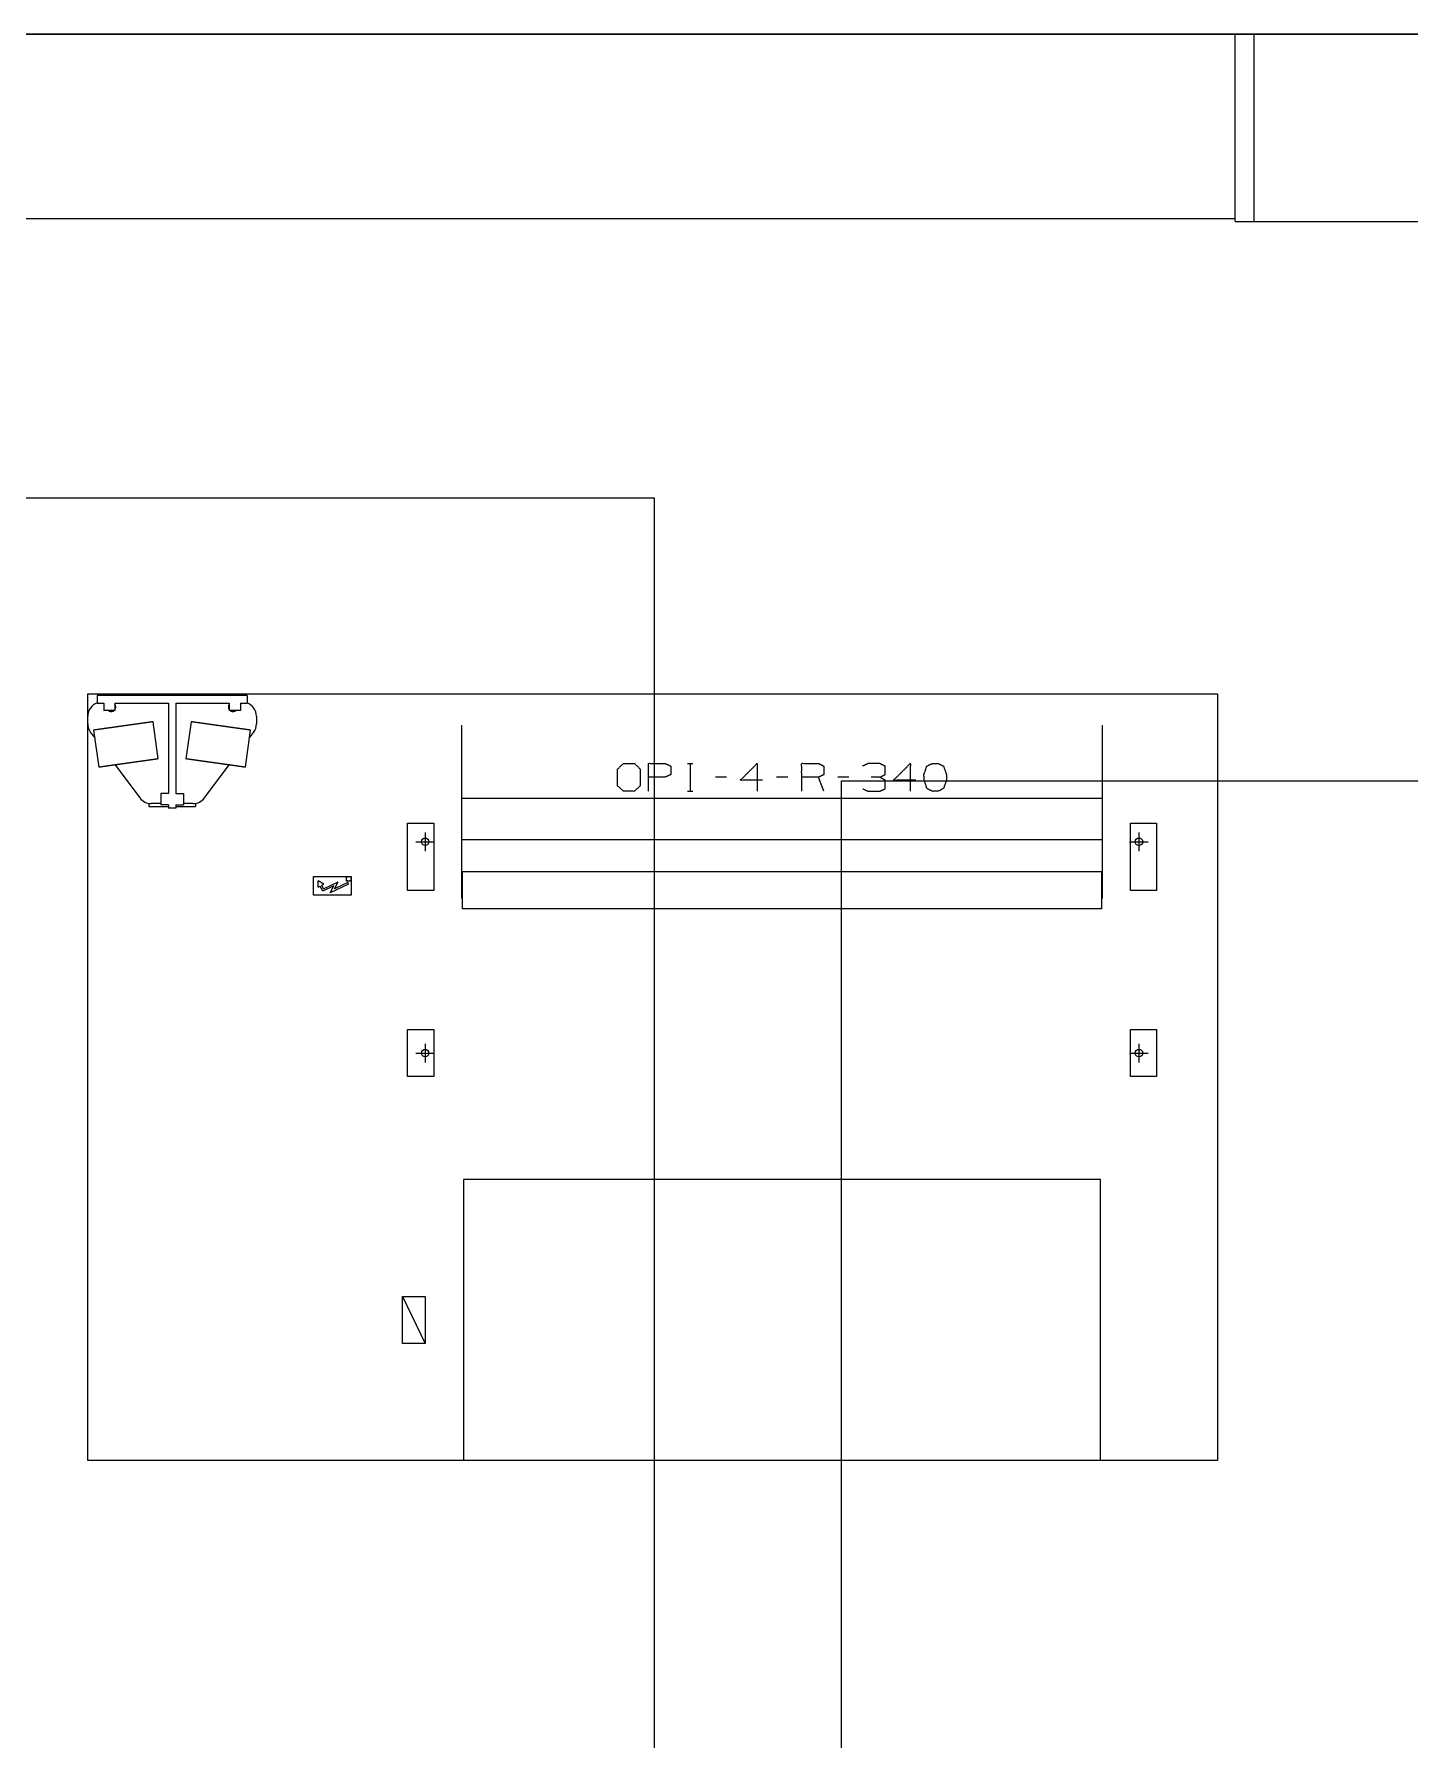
# Model space of a CAD drawing. Header units: millimetres. Extents: x 3056 to 110866, y 16649 to 58349.
# Drawn here: x 14248 to 21588, y 49244 to 58349 of the extents above; entities that cross this region are included whole.
import ezdxf

# ---------------------------------------------------------------- set-up
doc = ezdxf.new("R2010")
doc.units = ezdxf.units.MM
doc.layers.add('1', color=7, linetype='Continuous', true_color=0xffffff)

msp = doc.modelspace()

# ---------------------------------------------------------------- linework, layer by layer
at = {"layer": '1', "color": 143, "linetype": 'Continuous', "lineweight": 25}
msp.add_line((95866.5, 58349.3), (3056.5, 58349.3), dxfattribs=at)
at = {"layer": '1', "color": 143, "linetype": 'Continuous', "lineweight": 13}
for p, q in [((3056.5, 58349.3), (110866.5, 58349.3)), ((17556.5, 55873.3), (17556.5, 17870.4)), ((18556.5, 54363.3), (24306.5, 54363.3)), ((18556.5, 17870.4), (18556.5, 54363.3))]:
    msp.add_line(p, q, dxfattribs=at)
at = {"layer": '1', "color": 43, "linetype": 'Continuous', "lineweight": 13}
msp.add_line((3056.5, 58349.3), (110866.5, 58349.3), dxfattribs=at)
msp.add_line((3056.5, 58349.3), (110866.5, 58349.3), dxfattribs=at)
at = {"layer": '1', "color": 43, "linetype": 'Continuous', "lineweight": 25}
msp.add_line((110866.5, 58349.3), (3056.5, 58349.3), dxfattribs=at)
msp.add_line((110866.5, 58349.3), (3056.5, 58349.3), dxfattribs=at)
at = {"layer": '1', "color": 9, "linetype": 'Continuous', "lineweight": 13}
for p, q in [((20656.5, 57349.3), (20656.5, 58349.3)), ((20756.5, 58349.3), (20756.5, 57349.3)), ((20656.5, 57363.3), (11406.5, 57363.3)), ((20656.5, 57349.3), (20756.5, 57349.3)), ((20756.5, 57349.3), (39056.5, 57349.3)), ((11480.3, 55873.3), (17556.5, 55873.3)), ((19968.5, 54363.3), (21789.5, 54363.3)), ((18556.5, 51389.3), (18556.5, 52889.3))]:
    msp.add_line(p, q, dxfattribs=at)
at = {"layer": '1', "color": 4, "linetype": 'Continuous', "lineweight": 13}
for p, q in [((14534.5, 50735.3), (14534.5, 54828.3)), ((14534.5, 50735.3), (14534.5, 54828.3)), ((14534.5, 54828.3), (20562.5, 54828.3)), ((14534.5, 54828.3), (20562.5, 54828.3)), ((15384.5, 54818.3), (14584.5, 54818.3)), ((14584.5, 54818.3), (14584.5, 54778.3)), ((15384.5, 54818.3), (15384.5, 54778.3)), ((20562.5, 54828.3), (20562.5, 50735.3)), ((20562.5, 54828.3), (20562.5, 50735.3)), ((14584.5, 54778.3), (14619.5, 54778.3)), ((14619.5, 54778.3), (14619.5, 54738.3)), ((14679.5, 54738.3), (14619.5, 54738.3)), ((14679.5, 54778.3), (14964.5, 54778.3)), ((14679.5, 54778.3), (14679.5, 54738.3)), ((14964.5, 54778.3), (14964.5, 54295.3)), ((15004.5, 54778.3), (15289.5, 54778.3)), ((15004.5, 54778.3), (15004.5, 54295.3)), ((15289.5, 54778.3), (15289.5, 54738.3)), ((15349.5, 54738.3), (15289.5, 54738.3)), ((15349.5, 54778.3), (15384.5, 54778.3)), ((15349.5, 54778.3), (15349.5, 54738.3)), ((14565.8, 54634.1), (14593.7, 54436)), ((14910.6, 54480.5), (14882.7, 54678.6)), ((15086.2, 54678.6), (15058.4, 54480.5)), ((15375.3, 54436), (15403.1, 54634.1)), ((15434.5, 54708.3), (15434.5, 54667.3)), ((14549.5, 54622.3), (14571.7, 54592.7)), ((15397.3, 54592.7), (15419.5, 54622.3)), ((14680.1, 54448.1), (14812, 54272.3)), ((15157, 54272.3), (15288.9, 54448.1)), ((17733.3, 54456), (17763, 54456)), ((17748.9, 54456), (17748.9, 54307.5)), ((17942.1, 54382.5), (17882.7, 54382.5)), ((18268.9, 54382.5), (18209.6, 54382.5)), ((18462.1, 54307.5), (18432.4, 54382.5)), ((18595.8, 54382.5), (18536.4, 54382.5)), ((14964.5, 54295.3), (14924.5, 54295.3)), ((14924.5, 54295.3), (14924.5, 54235.3)), ((15004.5, 54295.3), (15044.5, 54295.3)), ((15044.5, 54295.3), (15044.5, 54235.3)), ((19948.4, 54270), (16528.5, 54270)), ((17733.3, 54307.5), (17763, 54307.5)), ((14859.5, 54243.3), (14859.5, 54227.3)), ((14859.5, 54227.3), (14964.5, 54227.3)), ((14924.5, 54242.3), (14872, 54242.3)), ((14964.5, 54235.3), (14924.5, 54235.3)), ((14964.5, 54235.3), (14964.5, 54217.3)), ((15004.5, 54217.3), (14964.5, 54217.3)), ((15004.5, 54235.3), (15004.5, 54217.3)), ((15004.5, 54235.3), (15044.5, 54235.3)), ((15004.5, 54227.3), (15109.5, 54227.3)), ((15097, 54242.3), (15044.5, 54242.3)), ((15109.5, 54243.3), (15109.5, 54227.3)), ((16239.5, 53778.3), (16239.5, 54138.3)), ((16239.5, 54138.3), (16380, 54138.3)), ((16334.5, 54088.3), (16334.5, 53988.3)), ((16380, 54138.3), (16380, 53778.3)), ((20097, 53778.3), (20097, 54138.3)), ((20097, 54138.3), (20237, 54138.3)), ((20142.5, 54088.3), (20142.5, 53988.3)), ((20237, 54138.3), (20237, 53778.3)), ((16284.5, 54038.3), (16384.5, 54038.3)), ((16528.5, 54050.9), (19948.4, 54050.9)), ((20092.5, 54038.3), (20192.5, 54038.3)), ((15739.5, 53853.3), (15939.5, 53853.3)), ((15739.5, 53753.3), (15739.5, 53853.3)), ((15793.6, 53811.1), (15762.9, 53830.3)), ((15762.9, 53796.8), (15762.9, 53830.3)), ((15782.6, 53806), (15793.6, 53811.1)), ((15792.9, 53787.9), (15869.8, 53824)), ((15926.3, 53811.9), (15827.5, 53765.6)), ((15850.4, 53787.4), (15869.8, 53824)), ((15921.6, 53820.8), (15850.4, 53787.4)), ((15914.5, 53828.3), (15914.5, 53853.3)), ((15939.5, 53828.3), (15914.5, 53828.3)), ((15926.3, 53811.9), (15921.6, 53820.8)), ((15939.5, 53853.3), (15939.5, 53753.3)), ((16534.5, 53680.3), (16534.5, 53880.3)), ((16534.5, 53880.3), (19942.5, 53880.3)), ((19942.5, 53880.3), (19942.5, 53680.3)), ((15939.5, 53753.3), (15739.5, 53753.3)), ((15762.9, 53796.8), (15773.5, 53801.8)), ((15788.8, 53775), (15773.5, 53801.8)), ((15792.9, 53787.9), (15782.6, 53806)), ((15846.9, 53802.2), (15788.8, 53775)), ((15827.5, 53765.6), (15846.9, 53802.2)), ((16380, 53778.3), (16239.5, 53778.3)), ((20237, 53778.3), (20097, 53778.3)), ((19942.5, 53680.3), (16534.5, 53680.3)), ((16239.5, 53035.3), (16380, 53035.3)), ((16239.5, 52785.3), (16239.5, 53035.3)), ((16380, 53035.3), (16380, 52785.3)), ((20097, 52785.3), (20097, 53035.3)), ((20097, 53035.3), (20237, 53035.3)), ((20237, 53035.3), (20237, 52785.3)), ((16284.5, 52910.3), (16384.5, 52910.3)), ((16334.5, 52960.3), (16334.5, 52860.3)), ((20092.5, 52910.3), (20192.5, 52910.3)), ((20142.5, 52960.3), (20142.5, 52860.3)), ((16380, 52785.3), (16239.5, 52785.3)), ((20237, 52785.3), (20097, 52785.3)), ((19938.5, 52235.3), (16538.5, 52235.3)), ((16214.5, 51610.3), (16334.5, 51360.3)), ((16214.5, 51610.3), (16334.5, 51610.3)), ((16214.5, 51360.3), (16214.5, 51610.3)), ((16334.5, 51610.3), (16334.5, 51360.3)), ((16334.5, 51360.3), (16214.5, 51360.3)), ((20562.5, 50735.3), (14534.5, 50735.3)), ((20562.5, 50735.3), (14534.5, 50735.3))]:
    msp.add_line(p, q, dxfattribs=at)
for centre, radius in [((16334.5, 54038.3), 20), ((20142.5, 54038.3), 20), ((15927, 53840.8), 12.5), ((16334.5, 52910.3), 20), ((20142.5, 52910.3), 20)]:
    msp.add_circle(centre, radius, dxfattribs=at)
for centre, radius, start, end in [((14609.5, 54708.3), 75, 109.47234, 180), ((14659.5, 54758.3), 25, 233.12812, 270), ((14659.5, 54758.3), 25, 270, 306.87188), ((14659.5, 54758.3), 25, 323.13375, 36.87188), ((15309.5, 54758.3), 25, 143.12812, 216.86625), ((15309.5, 54758.3), 25, 233.12812, 270), ((15309.5, 54758.3), 25, 270, 306.87188), ((15359.5, 54708.3), 75, 0, 70.52766), ((14609.5, 54667.3), 75, 180, 216.8699), ((15359.5, 54667.3), 75, 323.1301, 0), ((14872, 54317.3), 75, 216.8699, 270), ((15097, 54317.3), 75, 270, 323.1301)]:
    msp.add_arc(centre, radius, start, end, dxfattribs=at)
for points, knots in [([(14882.7, 54678.6), (14882.6, 54678.6), (14882.5, 54678.6), (14882.3, 54678.5), (14881.8, 54678.5), (14881.1, 54678.4), (14880.2, 54678.2), (14879.1, 54678.1), (14877.8, 54677.9), (14876.3, 54677.7), (14875.5, 54677.6), (14874.6, 54677.5), (14872.7, 54677.2), (14871.7, 54677), (14870.7, 54676.9), (14868.4, 54676.6), (14867.2, 54676.4), (14866, 54676.2), (14864.7, 54676.1), (14863.4, 54675.9), (14862, 54675.7), (14860.6, 54675.5), (14859.1, 54675.3), (14857.6, 54675.1), (14856, 54674.8), (14854.4, 54674.6), (14851.1, 54674.2), (14849.4, 54673.9), (14845.8, 54673.4), (14842.1, 54672.9), (14840.3, 54672.6), (14836.3, 54672.1), (14832.3, 54671.5), (14828.1, 54670.9), (14825.9, 54670.6), (14821.5, 54670), (14819.2, 54669.7), (14814.7, 54669), (14812.3, 54668.7), (14810, 54668.4), (14807.5, 54668), (14805.1, 54667.7), (14802.7, 54667.3), (14797.7, 54666.6), (14795.2, 54666.3), (14790.1, 54665.6), (14787.5, 54665.2), (14784.9, 54664.8), (14779.7, 54664.1), (14774.3, 54663.4), (14771.6, 54663), (14768.9, 54662.6), (14766.2, 54662.2), (14763.5, 54661.8), (14758, 54661.1), (14755.2, 54660.7), (14752.4, 54660.3), (14749.6, 54659.9), (14746.8, 54659.5), (14744, 54659.1), (14738.4, 54658.3), (14735.6, 54657.9), (14729.9, 54657.1), (14727.1, 54656.7), (14724.3, 54656.3), (14718.6, 54655.5), (14713, 54654.7), (14710.2, 54654.3), (14707.4, 54653.9), (14704.5, 54653.6), (14701.7, 54653.2), (14699, 54652.8), (14696.2, 54652.4), (14693.4, 54652), (14690.6, 54651.6), (14685.1, 54650.8), (14682.4, 54650.4), (14679.7, 54650.1), (14674.3, 54649.3), (14671.6, 54648.9), (14668.9, 54648.5), (14663.7, 54647.8), (14658.5, 54647.1), (14655.9, 54646.7), (14650.9, 54646), (14648.4, 54645.7), (14645.9, 54645.3), (14643.4, 54645), (14638.6, 54644.3), (14636.3, 54644), (14633.9, 54643.6), (14631.6, 54643.3), (14629.3, 54643), (14627.1, 54642.7), (14624.9, 54642.4), (14622.7, 54642), (14620.5, 54641.7), (14616.3, 54641.2), (14612.3, 54640.6), (14608.3, 54640), (14606.4, 54639.8), (14604.5, 54639.5), (14600.9, 54639), (14597.5, 54638.5), (14594.1, 54638), (14591, 54637.6), (14589.5, 54637.4), (14588, 54637.2), (14585.2, 54636.8), (14582.6, 54636.4), (14580.2, 54636.1), (14577.9, 54635.8), (14576.9, 54635.6), (14575.8, 54635.5), (14574, 54635.2), (14573.1, 54635.1), (14572.3, 54635), (14570.8, 54634.8), (14570.1, 54634.7), (14569.5, 54634.6), (14568.9, 54634.5), (14568.4, 54634.4), (14567.5, 54634.3), (14567.1, 54634.2), (14566.8, 54634.2), (14566.5, 54634.2), (14566.3, 54634.1), (14566.1, 54634.1), (14566, 54634.1), (14565.9, 54634.1), (14565.8, 54634.1)], [0, 0, 0.000316, 0.000796, 0.001272, 0.002864, 0.005087, 0.007943, 0.011426, 0.015529, 0.020251, 0.022918, 0.025586, 0.031523, 0.034791, 0.038061, 0.045183, 0.049035, 0.052886, 0.057021, 0.061159, 0.065575, 0.069994, 0.074681, 0.079375, 0.084328, 0.089289, 0.09973, 0.105203, 0.116399, 0.128087, 0.134051, 0.146445, 0.15929, 0.172566, 0.179418, 0.193309, 0.200362, 0.214836, 0.222258, 0.229678, 0.237269, 0.244863, 0.252618, 0.268279, 0.276191, 0.29229, 0.300471, 0.308658, 0.325265, 0.342099, 0.350614, 0.359131, 0.367738, 0.376344, 0.393714, 0.402469, 0.411222, 0.420033, 0.428841, 0.437695, 0.455439, 0.464329, 0.482151, 0.491072, 0.5, 0.517846, 0.535668, 0.544557, 0.553443, 0.562299, 0.571152, 0.579967, 0.588775, 0.597524, 0.606279, 0.62365, 0.632259, 0.640863, 0.657897, 0.666311, 0.674728, 0.69134, 0.707705, 0.715752, 0.731714, 0.73962, 0.747378, 0.755134, 0.770318, 0.77774, 0.785159, 0.792396, 0.799635, 0.806684, 0.81373, 0.820582, 0.827427, 0.840707, 0.853549, 0.865943, 0.87191, 0.877871, 0.889318, 0.900268, 0.910709, 0.920625, 0.925312, 0.930006, 0.938835, 0.94711, 0.95481, 0.961937, 0.965203, 0.96847, 0.974411, 0.977076, 0.979742, 0.984465, 0.986518, 0.988574, 0.990313, 0.992055, 0.99491, 0.99602, 0.997132, 0.997928, 0.998722, 0.999202, 0.999677, 0.999835, 1, 1]), ([(15403.1, 54634.1), (15403, 54634.1), (15403, 54634.1), (15402.8, 54634.1), (15402.7, 54634.1), (15402.4, 54634.2), (15402.2, 54634.2), (15401.8, 54634.2), (15401.5, 54634.3), (15400.6, 54634.4), (15400, 54634.5), (15399.5, 54634.6), (15398.8, 54634.7), (15398.2, 54634.8), (15396.7, 54635), (15395.8, 54635.1), (15395, 54635.2), (15393.1, 54635.5), (15392.1, 54635.6), (15391, 54635.8), (15388.8, 54636.1), (15386.3, 54636.4), (15383.7, 54636.8), (15380.9, 54637.2), (15379.4, 54637.4), (15377.9, 54637.6), (15374.8, 54638), (15371.5, 54638.5), (15368, 54639), (15364.4, 54639.5), (15362.5, 54639.8), (15360.6, 54640), (15356.7, 54640.6), (15352.6, 54641.2), (15348.4, 54641.7), (15346.2, 54642), (15344.1, 54642.4), (15341.8, 54642.7), (15339.6, 54643), (15337.3, 54643.3), (15335, 54643.6), (15332.7, 54644), (15330.3, 54644.3), (15325.5, 54645), (15323, 54645.3), (15320.6, 54645.7), (15318.1, 54646), (15313, 54646.7), (15310.5, 54647.1), (15305.3, 54647.8), (15300, 54648.5), (15297.4, 54648.9), (15294.7, 54649.3), (15289.3, 54650.1), (15286.6, 54650.4), (15283.8, 54650.8), (15278.3, 54651.6), (15275.6, 54652), (15272.8, 54652.4), (15270, 54652.8), (15267.2, 54653.2), (15264.4, 54653.6), (15261.6, 54653.9), (15258.8, 54654.3), (15256, 54654.7), (15250.3, 54655.5), (15244.6, 54656.3), (15241.8, 54656.7), (15239, 54657.1), (15233.3, 54657.9), (15230.5, 54658.3), (15224.9, 54659.1), (15222.1, 54659.5), (15219.3, 54659.9), (15216.5, 54660.3), (15213.7, 54660.7), (15211, 54661.1), (15205.5, 54661.8), (15202.7, 54662.2), (15200, 54662.6), (15197.3, 54663), (15194.6, 54663.4), (15189.3, 54664.1), (15184, 54664.8), (15181.4, 54665.2), (15178.8, 54665.6), (15173.7, 54666.3), (15171.2, 54666.6), (15166.3, 54667.3), (15163.8, 54667.7), (15161.4, 54668), (15159, 54668.4), (15156.6, 54668.7), (15154.3, 54669), (15149.7, 54669.7), (15147.5, 54670), (15143.1, 54670.6), (15140.9, 54670.9), (15136.7, 54671.5), (15132.6, 54672.1), (15128.7, 54672.6), (15126.8, 54672.9), (15124.9, 54673.2), (15121.3, 54673.7), (15117.8, 54674.2), (15114.5, 54674.6), (15112.9, 54674.8), (15111.4, 54675.1), (15109.9, 54675.3), (15108.4, 54675.5), (15107, 54675.7), (15105.6, 54675.9), (15104.3, 54676.1), (15103, 54676.2), (15101.7, 54676.4), (15100.5, 54676.6), (15098.3, 54676.9), (15097.2, 54677), (15096.2, 54677.2), (15094.3, 54677.5), (15093.5, 54677.6), (15092.6, 54677.7), (15091.1, 54677.9), (15089.8, 54678.1), (15088.7, 54678.2), (15087.8, 54678.4), (15087.1, 54678.5), (15086.6, 54678.5), (15086.5, 54678.6), (15086.3, 54678.6), (15086.2, 54678.6)], [0, 0, 0.000161, 0.000319, 0.000794, 0.001274, 0.002068, 0.002864, 0.003976, 0.00509, 0.007946, 0.009687, 0.011427, 0.013478, 0.015531, 0.020254, 0.02292, 0.025589, 0.031526, 0.034794, 0.038059, 0.045186, 0.052886, 0.061161, 0.06999, 0.074684, 0.079371, 0.089292, 0.099729, 0.110679, 0.122125, 0.128086, 0.134054, 0.146448, 0.159289, 0.17257, 0.179415, 0.186267, 0.193313, 0.200361, 0.207601, 0.214837, 0.222261, 0.229679, 0.244863, 0.252619, 0.260377, 0.268283, 0.284245, 0.292292, 0.308658, 0.325269, 0.333686, 0.3421, 0.359135, 0.367738, 0.376348, 0.393718, 0.402474, 0.411222, 0.420031, 0.428846, 0.437699, 0.446555, 0.455441, 0.46433, 0.482156, 0.499998, 0.508926, 0.517847, 0.535673, 0.544559, 0.562304, 0.571157, 0.579965, 0.58878, 0.597529, 0.606284, 0.623655, 0.63226, 0.640868, 0.649385, 0.6579, 0.674733, 0.691345, 0.699528, 0.707708, 0.723812, 0.73172, 0.747381, 0.755136, 0.76273, 0.770321, 0.777741, 0.785163, 0.799641, 0.80669, 0.820581, 0.827433, 0.840709, 0.853555, 0.865949, 0.871912, 0.877877, 0.889324, 0.900274, 0.910711, 0.915671, 0.920629, 0.925319, 0.930006, 0.934425, 0.938841, 0.942979, 0.947114, 0.950965, 0.954817, 0.961943, 0.965209, 0.968477, 0.974413, 0.977082, 0.979749, 0.984471, 0.988574, 0.992057, 0.994913, 0.997136, 0.998728, 0.999204, 0.999684, 1, 1]), ([(16528.5, 54660.5), (16528.5, 54660.4), (16528.5, 54660.1), (16528.5, 54659.6), (16528.5, 54658.9), (16528.5, 54657.9), (16528.5, 54656.8), (16528.5, 54655.5), (16528.5, 54654), (16528.5, 54652.3), (16528.5, 54650.3), (16528.5, 54648.2), (16528.5, 54645.9), (16528.5, 54644.6), (16528.5, 54642), (16528.5, 54639.2), (16528.5, 54636.2), (16528.5, 54634.6), (16528.5, 54631.3), (16528.5, 54627.9), (16528.5, 54624.2), (16528.5, 54620.3), (16528.5, 54616.2), (16528.5, 54612), (16528.5, 54607.6), (16528.5, 54603), (16528.5, 54598.2), (16528.5, 54593.2), (16528.5, 54588.1), (16528.5, 54582.7), (16528.5, 54577.2), (16528.5, 54571.6), (16528.5, 54565.8), (16528.5, 54559.8), (16528.5, 54553.6), (16528.5, 54547.3), (16528.5, 54540.8), (16528.5, 54534.2), (16528.5, 54527.4), (16528.5, 54520.5), (16528.5, 54513.4), (16528.5, 54506.2), (16528.5, 54502.5), (16528.5, 54495.1), (16528.5, 54487.5), (16528.5, 54479.8), (16528.5, 54472), (16528.5, 54464), (16528.5, 54455.9), (16528.5, 54447.7), (16528.5, 54439.4), (16528.5, 54431), (16528.5, 54422.4), (16528.5, 54413.8), (16528.5, 54405), (16528.5, 54400.6), (16528.5, 54391.7), (16528.5, 54382.7), (16528.5, 54373.7), (16528.5, 54364.5), (16528.5, 54355.2), (16528.5, 54345.9), (16528.5, 54336.5), (16528.5, 54327), (16528.5, 54317.5), (16528.5, 54307.8), (16528.5, 54298.2), (16528.5, 54288.4), (16528.5, 54278.7), (16528.5, 54268.8), (16528.5, 54259), (16528.5, 54249), (16528.5, 54239.1), (16528.5, 54229.1), (16528.5, 54219.1), (16528.5, 54209.1), (16528.5, 54199), (16528.5, 54188.9), (16528.5, 54178.9), (16528.5, 54168.8), (16528.5, 54158.7), (16528.5, 54148.6), (16528.5, 54143.5), (16528.5, 54133.5), (16528.5, 54123.4), (16528.5, 54113.3), (16528.5, 54108.3), (16528.5, 54098.3), (16528.5, 54088.3), (16528.5, 54078.3), (16528.5, 54073.3), (16528.5, 54063.4), (16528.5, 54053.5), (16528.5, 54043.7), (16528.5, 54033.9), (16528.5, 54024.2), (16528.5, 54019.3), (16528.5, 54009.7), (16528.5, 54000.1), (16528.5, 53990.6), (16528.5, 53981.1), (16528.5, 53971.7), (16528.5, 53962.4), (16528.5, 53957.8), (16528.5, 53948.6), (16528.5, 53944.1), (16528.5, 53935), (16528.5, 53926), (16528.5, 53921.6), (16528.5, 53912.8), (16528.5, 53908.4), (16528.5, 53899.7), (16528.5, 53891.2), (16528.5, 53882.7), (16528.5, 53874.4), (16528.5, 53866.2), (16528.5, 53862.1), (16528.5, 53854.1), (16528.5, 53846.2), (16528.5, 53838.4), (16528.5, 53830.7), (16528.5, 53823.2), (16528.5, 53815.8), (16528.5, 53808.6), (16528.5, 53805), (16528.5, 53798), (16528.5, 53791.1), (16528.5, 53784.4), (16528.5, 53777.8), (16528.5, 53771.4), (16528.5, 53765.1), (16528.5, 53759), (16528.5, 53756.1), (16528.5, 53750.2), (16528.5, 53744.5), (16528.5, 53741.7), (16528.5, 53736.3)], [0, 0, 0.000115, 0.000441, 0.000996, 0.001764, 0.002754, 0.003962, 0.005394, 0.007043, 0.008904, 0.010988, 0.013284, 0.015797, 0.01716, 0.019989, 0.023035, 0.026293, 0.027971, 0.031543, 0.035322, 0.039302, 0.043493, 0.047885, 0.052477, 0.057264, 0.062251, 0.067439, 0.072815, 0.078381, 0.084135, 0.090078, 0.096199, 0.102509, 0.108991, 0.11565, 0.122486, 0.129489, 0.136663, 0.143998, 0.151499, 0.15916, 0.16697, 0.170955, 0.178994, 0.187182, 0.195513, 0.203987, 0.212593, 0.221337, 0.230212, 0.239213, 0.24834, 0.257581, 0.266937, 0.276407, 0.281171, 0.290802, 0.300536, 0.310361, 0.32029, 0.330304, 0.340405, 0.350585, 0.360846, 0.371181, 0.381579, 0.392046, 0.402575, 0.413162, 0.423795, 0.43448, 0.44521, 0.455974, 0.466773, 0.477606, 0.488463, 0.499342, 0.510238, 0.521145, 0.532064, 0.542984, 0.553903, 0.559359, 0.570267, 0.581169, 0.592048, 0.597482, 0.608332, 0.619154, 0.629941, 0.635318, 0.646054, 0.656744, 0.667382, 0.677975, 0.688511, 0.693767, 0.704211, 0.714586, 0.724892, 0.735124, 0.745282, 0.755348, 0.760341, 0.770275, 0.775222, 0.785019, 0.794719, 0.799511, 0.80905, 0.813797, 0.82317, 0.832429, 0.841573, 0.850591, 0.859483, 0.863863, 0.872561, 0.881121, 0.889544, 0.897823, 0.905959, 0.913941, 0.92178, 0.925656, 0.93326, 0.940698, 0.947975, 0.955093, 0.962032, 0.968806, 0.975402, 0.978614, 0.984947, 0.991096, 0.994125, 1, 1]), ([(19948.5, 54160.5), (19948.5, 54170.7), (19948.5, 54180.9), (19948.5, 54191.1), (19948.5, 54201.2), (19948.5, 54211.4), (19948.5, 54221.5), (19948.5, 54231.6), (19948.5, 54241.7), (19948.5, 54251.8), (19948.5, 54261.8), (19948.5, 54271.8), (19948.5, 54281.7), (19948.5, 54291.5), (19948.5, 54301.4), (19948.5, 54311.1), (19948.5, 54320.8), (19948.5, 54330.4), (19948.5, 54340), (19948.5, 54349.5), (19948.5, 54358.9), (19948.5, 54368.2), (19948.5, 54377.4), (19948.5, 54382), (19948.5, 54391.1), (19948.5, 54400.1), (19948.5, 54409), (19948.5, 54417.8), (19948.5, 54426.5), (19948.5, 54435.1), (19948.5, 54443.5), (19948.5, 54451.9), (19948.5, 54460.1), (19948.5, 54468.2), (19948.5, 54476.2), (19948.5, 54484), (19948.5, 54491.7), (19948.5, 54495.6), (19948.5, 54503.1), (19948.5, 54510.4), (19948.5, 54517.6), (19948.5, 54524.7), (19948.5, 54528.2), (19948.5, 54535), (19948.5, 54541.7), (19948.5, 54548.2), (19948.5, 54554.5), (19948.5, 54560.7), (19948.5, 54566.8), (19948.5, 54572.6), (19948.5, 54578.3), (19948.5, 54583.8), (19948.5, 54586.5), (19948.5, 54591.8), (19948.5, 54596.9), (19948.5, 54601.8), (19948.5, 54606.5), (19948.5, 54611), (19948.5, 54615.3), (19948.5, 54619.5), (19948.5, 54623.4), (19948.5, 54627.2), (19948.5, 54630.7), (19948.5, 54634.1), (19948.5, 54637.3), (19948.5, 54640.2), (19948.5, 54643), (19948.5, 54645.6), (19948.5, 54648), (19948.5, 54650.1), (19948.5, 54652.1), (19948.5, 54653.8), (19948.5, 54655.4), (19948.5, 54656.8), (19948.5, 54657.9), (19948.5, 54658.8), (19948.5, 54659.6), (19948.5, 54660.1), (19948.5, 54660.2), (19948.5, 54660.4), (19948.5, 54660.5)], [0, 0, 0.020404, 0.040788, 0.061161, 0.081512, 0.101821, 0.122099, 0.142313, 0.162474, 0.182572, 0.202595, 0.222523, 0.242367, 0.262105, 0.281736, 0.301252, 0.32064, 0.339891, 0.359005, 0.37797, 0.396776, 0.415413, 0.433881, 0.443025, 0.461218, 0.47922, 0.497031, 0.514621, 0.532009, 0.549164, 0.566098, 0.582787, 0.599244, 0.615447, 0.631396, 0.647081, 0.6625, 0.670141, 0.685138, 0.699859, 0.714284, 0.728413, 0.735324, 0.748987, 0.762353, 0.775392, 0.788102, 0.800495, 0.81255, 0.824276, 0.835653, 0.846681, 0.852099, 0.862598, 0.872747, 0.882515, 0.891924, 0.900962, 0.90963, 0.917916, 0.925811, 0.933336, 0.940459, 0.9472, 0.95354, 0.959487, 0.965033, 0.970187, 0.974928, 0.979257, 0.983194, 0.986707, 0.989819, 0.992518, 0.994804, 0.996666, 0.998127, 0.999164, 0.999471, 0.999894, 1, 1]), ([(14910.6, 54480.5), (14910.5, 54480.5), (14910.5, 54480.5), (14910.3, 54480.5), (14910.2, 54480.5), (14909.9, 54480.5), (14909.7, 54480.4), (14909.3, 54480.4), (14909, 54480.3), (14908.1, 54480.2), (14907.5, 54480.1), (14906.9, 54480), (14906.3, 54479.9), (14905.6, 54479.8), (14904.9, 54479.7), (14904.2, 54479.6), (14903.3, 54479.5), (14902.5, 54479.4), (14900.6, 54479.1), (14899.5, 54479), (14898.5, 54478.8), (14896.3, 54478.5), (14895, 54478.4), (14893.8, 54478.2), (14891.2, 54477.8), (14888.4, 54477.4), (14886.9, 54477.2), (14885.4, 54477), (14883.8, 54476.8), (14882.3, 54476.6), (14879, 54476.1), (14875.5, 54475.6), (14873.7, 54475.4), (14870, 54474.8), (14866.1, 54474.3), (14864.2, 54474), (14860.1, 54473.4), (14858, 54473.2), (14855.9, 54472.9), (14851.5, 54472.2), (14847.1, 54471.6), (14842.5, 54471), (14840.1, 54470.6), (14837.8, 54470.3), (14833, 54469.6), (14828.1, 54468.9), (14825.6, 54468.6), (14823, 54468.2), (14817.9, 54467.5), (14812.8, 54466.8), (14810.1, 54466.4), (14807.5, 54466.1), (14802.2, 54465.3), (14796.8, 54464.5), (14791.3, 54463.8), (14788.6, 54463.4), (14785.8, 54463), (14783, 54462.6), (14780.3, 54462.2), (14774.7, 54461.4), (14771.9, 54461), (14769.1, 54460.7), (14763.4, 54459.9), (14757.8, 54459.1), (14752.1, 54458.3), (14746.5, 54457.5), (14740.8, 54456.7), (14735.2, 54455.9), (14732.4, 54455.5), (14729.6, 54455.1), (14724, 54454.3), (14718.4, 54453.5), (14712.9, 54452.8), (14710.2, 54452.4), (14707.5, 54452), (14704.8, 54451.6), (14702.1, 54451.2), (14696.8, 54450.5), (14694.1, 54450.1), (14691.5, 54449.8), (14686.3, 54449), (14681.2, 54448.3), (14678.7, 54448), (14676.2, 54447.6), (14671.3, 54446.9), (14666.5, 54446.2), (14664.1, 54445.9), (14661.8, 54445.6), (14657.2, 54444.9), (14652.7, 54444.3), (14648.4, 54443.7), (14644.2, 54443.1), (14640.1, 54442.5), (14638.1, 54442.3), (14634.3, 54441.7), (14630.6, 54441.2), (14628.8, 54440.9), (14625.3, 54440.4), (14622, 54440), (14620.4, 54439.8), (14618.8, 54439.5), (14617.3, 54439.3), (14615.9, 54439.1), (14613.1, 54438.7), (14610.4, 54438.4), (14609.2, 54438.2), (14608, 54438), (14605.7, 54437.7), (14604.7, 54437.6), (14603.7, 54437.4), (14601.8, 54437.1), (14600.9, 54437), (14600.1, 54436.9), (14599.4, 54436.8), (14598.6, 54436.7), (14598, 54436.6), (14597.3, 54436.5), (14596.8, 54436.4), (14596.2, 54436.4), (14595.3, 54436.2), (14594.9, 54436.2), (14594.6, 54436.1), (14594.3, 54436.1), (14594.1, 54436.1), (14593.9, 54436), (14593.8, 54436), (14593.7, 54436), (14593.7, 54436)], [0, 0, 0.000158, 0.000319, 0.000794, 0.001274, 0.002066, 0.002864, 0.003974, 0.00509, 0.007945, 0.009685, 0.011427, 0.013476, 0.015531, 0.017891, 0.020251, 0.02292, 0.025587, 0.031524, 0.034794, 0.038057, 0.045183, 0.049034, 0.052886, 0.061161, 0.06999, 0.074684, 0.079371, 0.084331, 0.089289, 0.099727, 0.110677, 0.116402, 0.128086, 0.140247, 0.146448, 0.159289, 0.165929, 0.172567, 0.186266, 0.200359, 0.214837, 0.222261, 0.229679, 0.244863, 0.260375, 0.268283, 0.276189, 0.292292, 0.308657, 0.316961, 0.325267, 0.3421, 0.359135, 0.376345, 0.385029, 0.393718, 0.402467, 0.411222, 0.428843, 0.437699, 0.446552, 0.464329, 0.482155, 0.499998, 0.517845, 0.535671, 0.553448, 0.562301, 0.571157, 0.588778, 0.606284, 0.623655, 0.632258, 0.640868, 0.649382, 0.6579, 0.674733, 0.683037, 0.691343, 0.707708, 0.723811, 0.731717, 0.739625, 0.755133, 0.770321, 0.777741, 0.785163, 0.799641, 0.813734, 0.827433, 0.840709, 0.853554, 0.859749, 0.87191, 0.883598, 0.889323, 0.900269, 0.910711, 0.915669, 0.920629, 0.925318, 0.930006, 0.938839, 0.947114, 0.950962, 0.954817, 0.961939, 0.965206, 0.968476, 0.974413, 0.97708, 0.979749, 0.982108, 0.984469, 0.98652, 0.988573, 0.990315, 0.992055, 0.99491, 0.996026, 0.997136, 0.997934, 0.998726, 0.999201, 0.999681, 0.999842, 1, 1]), ([(15375.3, 54436), (15375.2, 54436), (15375.2, 54436), (15375, 54436), (15374.9, 54436.1), (15374.6, 54436.1), (15374.3, 54436.1), (15374, 54436.2), (15373.6, 54436.2), (15372.7, 54436.4), (15372.2, 54436.4), (15371.6, 54436.5), (15371, 54436.6), (15370.3, 54436.7), (15369.6, 54436.8), (15368.8, 54436.9), (15368, 54437), (15367.1, 54437.1), (15365.3, 54437.4), (15364.2, 54437.6), (15363.2, 54437.7), (15360.9, 54438), (15359.7, 54438.2), (15358.5, 54438.4), (15355.9, 54438.7), (15353.1, 54439.1), (15351.6, 54439.3), (15348.5, 54439.8), (15347, 54440), (15343.7, 54440.4), (15340.2, 54440.9), (15338.4, 54441.2), (15334.7, 54441.7), (15330.8, 54442.3), (15328.8, 54442.5), (15324.8, 54443.1), (15320.6, 54443.7), (15316.2, 54444.3), (15311.8, 54444.9), (15307.2, 54445.6), (15304.8, 54445.9), (15302.5, 54446.2), (15297.7, 54446.9), (15292.7, 54447.6), (15290.2, 54448), (15287.7, 54448.3), (15282.6, 54449), (15277.4, 54449.8), (15274.8, 54450.1), (15272.2, 54450.5), (15266.8, 54451.2), (15264.2, 54451.6), (15261.5, 54452), (15258.7, 54452.4), (15256, 54452.8), (15250.5, 54453.5), (15244.9, 54454.3), (15239.4, 54455.1), (15236.6, 54455.5), (15233.7, 54455.9), (15228.1, 54456.7), (15222.5, 54457.5), (15216.8, 54458.3), (15211.2, 54459.1), (15205.5, 54459.9), (15199.9, 54460.7), (15197.1, 54461), (15194.3, 54461.4), (15188.7, 54462.2), (15185.9, 54462.6), (15183.1, 54463), (15180.4, 54463.4), (15177.6, 54463.8), (15172.2, 54464.5), (15166.8, 54465.3), (15161.4, 54466.1), (15158.8, 54466.4), (15156.2, 54466.8), (15151, 54467.5), (15145.9, 54468.2), (15143.4, 54468.6), (15140.9, 54468.9), (15136, 54469.6), (15131.2, 54470.3), (15128.8, 54470.6), (15126.4, 54471), (15121.9, 54471.6), (15117.4, 54472.2), (15113.1, 54472.9), (15111, 54473.2), (15108.8, 54473.4), (15104.8, 54474), (15102.8, 54474.3), (15099, 54474.8), (15095.3, 54475.4), (15093.4, 54475.6), (15090, 54476.1), (15086.7, 54476.6), (15085.1, 54476.8), (15083.5, 54477), (15082, 54477.2), (15080.5, 54477.4), (15077.8, 54477.8), (15075.1, 54478.2), (15073.9, 54478.4), (15072.7, 54478.5), (15070.4, 54478.8), (15069.4, 54479), (15068.4, 54479.1), (15066.5, 54479.4), (15065.6, 54479.5), (15064.8, 54479.6), (15064, 54479.7), (15063.3, 54479.8), (15062.6, 54479.9), (15062, 54480), (15061.4, 54480.1), (15060.9, 54480.2), (15060, 54480.3), (15059.6, 54480.4), (15059.3, 54480.4), (15059, 54480.5), (15058.8, 54480.5), (15058.6, 54480.5), (15058.5, 54480.5), (15058.4, 54480.5), (15058.4, 54480.5)], [0, 0, 0.000158, 0.000319, 0.000799, 0.001274, 0.00207, 0.002864, 0.003974, 0.00509, 0.007945, 0.009685, 0.011427, 0.013476, 0.015531, 0.017892, 0.020251, 0.02292, 0.025587, 0.031523, 0.034793, 0.038061, 0.045183, 0.049038, 0.052886, 0.061161, 0.069994, 0.074681, 0.084331, 0.089289, 0.09973, 0.11068, 0.116402, 0.12809, 0.14025, 0.146445, 0.15929, 0.172571, 0.186266, 0.200362, 0.214837, 0.222258, 0.229678, 0.244866, 0.260374, 0.268282, 0.276192, 0.292291, 0.30866, 0.316962, 0.325266, 0.342099, 0.350616, 0.359131, 0.367741, 0.376344, 0.393714, 0.411225, 0.428841, 0.437697, 0.446551, 0.464332, 0.482153, 0.5, 0.517846, 0.535668, 0.553445, 0.562299, 0.571159, 0.588775, 0.59753, 0.606279, 0.614969, 0.623652, 0.640863, 0.657897, 0.67473, 0.683036, 0.69134, 0.707705, 0.723808, 0.731714, 0.739622, 0.755134, 0.770318, 0.77774, 0.785159, 0.799638, 0.81373, 0.827429, 0.834067, 0.840707, 0.853548, 0.85975, 0.87191, 0.883594, 0.88932, 0.90027, 0.910711, 0.915665, 0.920625, 0.925312, 0.930006, 0.938839, 0.94711, 0.950962, 0.954813, 0.961939, 0.965202, 0.968472, 0.974413, 0.977076, 0.979745, 0.982105, 0.984465, 0.98652, 0.988573, 0.990315, 0.992055, 0.99491, 0.996022, 0.997132, 0.99793, 0.998721, 0.999201, 0.999677, 0.999838, 1, 1]), ([(17392.4, 54307.5), (17451.8, 54307.5), (17481.4, 54337.2), (17481.4, 54426.3), (17451.8, 54456), (17392.4, 54456), (17361.1, 54426.3), (17361.1, 54337.2), (17392.4, 54307.5)], [0, 0, 0.127127, 0.217025, 0.407706, 0.497604, 0.624731, 0.717025, 0.907706, 1, 1]), ([(17526.1, 54307.5), (17526.1, 54456), (17615.2, 54456), (17644.9, 54441.9), (17644.9, 54396.6), (17613.6, 54382.5), (17526.1, 54382.5)], [0, 0, 0.339346, 0.542948, 0.618046, 0.721633, 0.79997, 1, 1]), ([(18135.2, 54366.9), (18016.4, 54366.9), (18105.5, 54456), (18105.5, 54307.5)], [0, 0, 0.302051, 0.622426, 1, 1]), ([(18343.3, 54307.5), (18343.3, 54456), (18432.4, 54456), (18462.1, 54441.9), (18462.1, 54396.6), (18432.4, 54382.5), (18343.3, 54382.5)], [0, 0, 0.339236, 0.542769, 0.617844, 0.721397, 0.796467, 1, 1]), ([(18759.3, 54382.5), (18788.9, 54396.6), (18788.9, 54441.9), (18759.3, 54456), (18698.3, 54456), (18668.6, 54441.9)], [0, 0, 0.160393, 0.381645, 0.54205, 0.839596, 1, 1]), ([(18952.4, 54366.9), (18833.6, 54366.9), (18922.7, 54456), (18922.7, 54307.5)], [0, 0, 0.302049, 0.622424, 1, 1]), ([(19070.5, 54307.5), (19100.2, 54323.2), (19115.8, 54366.9), (19115.8, 54396.6), (19100.2, 54441.9), (19070.5, 54456), (19040.8, 54456), (19011.1, 54441.9), (18995.5, 54396.6), (18997.1, 54366.9), (19011.1, 54323.2), (19040.8, 54307.5), (19070.5, 54307.5)], [0, 0, 0.076271, 0.18189, 0.24938, 0.358347, 0.433031, 0.500524, 0.575208, 0.684176, 0.751759, 0.856236, 0.932507, 1, 1]), ([(18670.2, 54321.6), (18698.3, 54307.5), (18759.3, 54307.5), (18788.9, 54321.6), (18788.9, 54366.9), (18759.3, 54382.5), (18713.9, 54382.5)], [0, 0, 0.126083, 0.370411, 0.502126, 0.683806, 0.81832, 1, 1]), ([(19948.5, 53736.3), (19948.5, 53741.7), (19948.5, 53747.4), (19948.5, 53753.1), (19948.5, 53759.1), (19948.5, 53765.2), (19948.5, 53771.5), (19948.5, 53778), (19948.5, 53781.3), (19948.5, 53787.9), (19948.5, 53794.8), (19948.5, 53801.7), (19948.5, 53808.9), (19948.5, 53816.2), (19948.5, 53823.6), (19948.5, 53831.1), (19948.5, 53838.8), (19948.5, 53846.6), (19948.5, 53854.6), (19948.5, 53862.6), (19948.5, 53870.8), (19948.5, 53879.2), (19948.5, 53887.6), (19948.5, 53896.1), (19948.5, 53904.8), (19948.5, 53913.5), (19948.5, 53922.4), (19948.5, 53931.4), (19948.5, 53940.4), (19948.5, 53944.9), (19948.5, 53954.1), (19948.5, 53963.4), (19948.5, 53968.1), (19948.5, 53977.5), (19948.5, 53986.9), (19948.5, 53996.5), (19948.5, 54006.1), (19948.5, 54015.7), (19948.5, 54025.4), (19948.5, 54035.2), (19948.5, 54045.1), (19948.5, 54054.9), (19948.5, 54064.9), (19948.5, 54074.8), (19948.5, 54084.8), (19948.5, 54089.8), (19948.5, 54099.9), (19948.5, 54104.9), (19948.5, 54115), (19948.5, 54125.1), (19948.5, 54135.2), (19948.5, 54145.3), (19948.5, 54155.4), (19948.5, 54160.5)], [0, 0, 0.012849, 0.026097, 0.039744, 0.05379, 0.068223, 0.08303, 0.098224, 0.106008, 0.12175, 0.137855, 0.154309, 0.171112, 0.188264, 0.205741, 0.223542, 0.241667, 0.260092, 0.278828, 0.297864, 0.317187, 0.336785, 0.356669, 0.376803, 0.397198, 0.417843, 0.438713, 0.459832, 0.481164, 0.491879, 0.513535, 0.535377, 0.546392, 0.568535, 0.590839, 0.613318, 0.635946, 0.658725, 0.681653, 0.704705, 0.727883, 0.751173, 0.774562, 0.798039, 0.821603, 0.833404, 0.85708, 0.868944, 0.892707, 0.916496, 0.940335, 0.964198, 0.988062, 1, 1]), ([(16538.5, 52235.3), (16538.5, 52235.2), (16538.5, 52234.9), (16538.5, 52234.4), (16538.5, 52234), (16538.5, 52233.2), (16538.5, 52232.2), (16538.5, 52230.9), (16538.5, 52229.5), (16538.5, 52227.9), (16538.5, 52226), (16538.5, 52224), (16538.5, 52221.8), (16538.5, 52220.6), (16538.5, 52218), (16538.5, 52215.3), (16538.5, 52212.3), (16538.5, 52209.2), (16538.5, 52205.9), (16538.5, 52202.3), (16538.5, 52198.6), (16538.5, 52194.7), (16538.5, 52192.6), (16538.5, 52188.4), (16538.5, 52184), (16538.5, 52179.4), (16538.5, 52174.6), (16538.5, 52169.6), (16538.5, 52167.1), (16538.5, 52161.8), (16538.5, 52159.1), (16538.5, 52153.5), (16538.5, 52147.8), (16538.5, 52141.9), (16538.5, 52135.8), (16538.5, 52129.6), (16538.5, 52123.1), (16538.5, 52116.5), (16538.5, 52109.7), (16538.5, 52102.8), (16538.5, 52095.7), (16538.5, 52088.4), (16538.5, 52080.9), (16538.5, 52073.3), (16538.5, 52065.5), (16538.5, 52057.6), (16538.5, 52053.6), (16538.5, 52045.4), (16538.5, 52037.1), (16538.5, 52028.6), (16538.5, 52020), (16538.5, 52011.2), (16538.5, 52002.3), (16538.5, 51993.3), (16538.5, 51984.1), (16538.5, 51974.7), (16538.5, 51965.3), (16538.5, 51955.7), (16538.5, 51946), (16538.5, 51941), (16538.5, 51931.1), (16538.5, 51921.1), (16538.5, 51910.9), (16538.5, 51900.7), (16538.5, 51890.3), (16538.5, 51885.1), (16538.5, 51874.5), (16538.5, 51863.9), (16538.5, 51853.1), (16538.5, 51842.3), (16538.5, 51831.3), (16538.5, 51820.3), (16538.5, 51809.1), (16538.5, 51797.9), (16538.5, 51792.2), (16538.5, 51780.9), (16538.5, 51769.4), (16538.5, 51763.7), (16538.5, 51752.1), (16538.5, 51746.3), (16538.5, 51734.7), (16538.5, 51722.9), (16538.5, 51711.1), (16538.5, 51705.2), (16538.5, 51693.4), (16538.5, 51681.4), (16538.5, 51669.4), (16538.5, 51657.4), (16538.5, 51645.3), (16538.5, 51633.1), (16538.5, 51621), (16538.5, 51608.7), (16538.5, 51596.5), (16538.5, 51590.4), (16538.5, 51578.1), (16538.5, 51565.7), (16538.5, 51553.4), (16538.5, 51541), (16538.5, 51528.7), (16538.5, 51516.3), (16538.5, 51503.9), (16538.5, 51491.5), (16538.5, 51485.3)], [0, 0, 0.000134, 0.000543, 0.001228, 0.001707, 0.002801, 0.004163, 0.005807, 0.007712, 0.009892, 0.012347, 0.015064, 0.018055, 0.019622, 0.023015, 0.02667, 0.0306, 0.034791, 0.039243, 0.043963, 0.048944, 0.05418, 0.056931, 0.062555, 0.068439, 0.074577, 0.08097, 0.087609, 0.090996, 0.098009, 0.101643, 0.109023, 0.11665, 0.124524, 0.132631, 0.140977, 0.149557, 0.158369, 0.167415, 0.176686, 0.186175, 0.195898, 0.205832, 0.215992, 0.226364, 0.23694, 0.242288, 0.253175, 0.264273, 0.275576, 0.28707, 0.298761, 0.31065, 0.322722, 0.334977, 0.347416, 0.360032, 0.372823, 0.385784, 0.392353, 0.405568, 0.418946, 0.432478, 0.446166, 0.460009, 0.466966, 0.481028, 0.495237, 0.509574, 0.524052, 0.538657, 0.553389, 0.568249, 0.58322, 0.590763, 0.605904, 0.621151, 0.628806, 0.644209, 0.651956, 0.667506, 0.683141, 0.698868, 0.706749, 0.722596, 0.738521, 0.754516, 0.770574, 0.786703, 0.802881, 0.819123, 0.835408, 0.851734, 0.859926, 0.876316, 0.892734, 0.909188, 0.92567, 0.942165, 0.958676, 0.9752, 0.991731, 1, 1]), ([(19938.5, 51485.3), (19938.5, 51497.7), (19938.5, 51510.1), (19938.5, 51522.5), (19938.5, 51534.9), (19938.5, 51547.2), (19938.5, 51559.6), (19938.5, 51571.9), (19938.5, 51584.2), (19938.5, 51596.5), (19938.5, 51602.6), (19938.5, 51614.8), (19938.5, 51627), (19938.5, 51639.2), (19938.5, 51651.3), (19938.5, 51663.4), (19938.5, 51675.4), (19938.5, 51687.4), (19938.5, 51699.3), (19938.5, 51711.1), (19938.5, 51722.9), (19938.5, 51734.7), (19938.5, 51746.3), (19938.5, 51757.9), (19938.5, 51769.4), (19938.5, 51775.2), (19938.5, 51786.6), (19938.5, 51792.2), (19938.5, 51803.5), (19938.5, 51814.7), (19938.5, 51820.3), (19938.5, 51831.3), (19938.5, 51842.3), (19938.5, 51853.1), (19938.5, 51863.9), (19938.5, 51869.2), (19938.5, 51879.8), (19938.5, 51890.3), (19938.5, 51900.7), (19938.5, 51910.9), (19938.5, 51921.1), (19938.5, 51931.1), (19938.5, 51941), (19938.5, 51950.8), (19938.5, 51960.5), (19938.5, 51970), (19938.5, 51974.7), (19938.5, 51984.1), (19938.5, 51993.3), (19938.5, 52002.3), (19938.5, 52011.2), (19938.5, 52020), (19938.5, 52028.6), (19938.5, 52037.1), (19938.5, 52045.4), (19938.5, 52053.6), (19938.5, 52061.6), (19938.5, 52069.5), (19938.5, 52077.2), (19938.5, 52084.7), (19938.5, 52092.1), (19938.5, 52099.3), (19938.5, 52106.3), (19938.5, 52113.2), (19938.5, 52119.9), (19938.5, 52126.4), (19938.5, 52132.7), (19938.5, 52138.9), (19938.5, 52144.9), (19938.5, 52147.8), (19938.5, 52153.5), (19938.5, 52159.1), (19938.5, 52161.8), (19938.5, 52167.1), (19938.5, 52172.1), (19938.5, 52177), (19938.5, 52181.7), (19938.5, 52186.2), (19938.5, 52190.5), (19938.5, 52194.7), (19938.5, 52198.6), (19938.5, 52200.5), (19938.5, 52204.1), (19938.5, 52207.5), (19938.5, 52209.2), (19938.5, 52212.3), (19938.5, 52215.3), (19938.5, 52216.7), (19938.5, 52219.3), (19938.5, 52221.8), (19938.5, 52224), (19938.5, 52226), (19938.5, 52227.9), (19938.5, 52229.5), (19938.5, 52230.9), (19938.5, 52232.2), (19938.5, 52233.2), (19938.5, 52234), (19938.5, 52234.6), (19938.5, 52235), (19938.5, 52235.2), (19938.5, 52235.3)], [0, 0, 0.016531, 0.033062, 0.049579, 0.06609, 0.082578, 0.099046, 0.115486, 0.13189, 0.148266, 0.156429, 0.172734, 0.188998, 0.205204, 0.221361, 0.237455, 0.253478, 0.269438, 0.285327, 0.301132, 0.316859, 0.332494, 0.348044, 0.363496, 0.378849, 0.386497, 0.401695, 0.409237, 0.424266, 0.439181, 0.446611, 0.461343, 0.475948, 0.490426, 0.504763, 0.511867, 0.526, 0.539991, 0.553834, 0.567522, 0.581054, 0.594432, 0.607647, 0.620693, 0.633569, 0.646276, 0.652584, 0.665023, 0.677278, 0.68935, 0.701239, 0.71293, 0.724424, 0.735727, 0.746825, 0.757712, 0.768401, 0.778878, 0.789144, 0.799191, 0.80902, 0.818622, 0.828006, 0.837165, 0.846097, 0.854796, 0.863256, 0.871483, 0.879477, 0.88335, 0.890977, 0.898357, 0.901991, 0.909004, 0.915771, 0.92229, 0.928555, 0.934567, 0.940317, 0.94582, 0.951056, 0.953546, 0.958393, 0.962979, 0.965209, 0.9694, 0.97333, 0.975157, 0.978685, 0.981945, 0.984936, 0.987653, 0.990108, 0.992288, 0.994193, 0.995837, 0.997199, 0.998293, 0.999111, 0.999661, 0.999929, 1, 1]), ([(16538.5, 51485.3), (16538.5, 51472.9), (16538.5, 51460.5), (16538.5, 51448.1), (16538.5, 51435.7), (16538.5, 51423.4), (16538.5, 51411), (16538.5, 51398.7), (16538.5, 51386.4), (16538.5, 51374.1), (16538.5, 51361.8), (16538.5, 51349.6), (16538.5, 51337.5), (16538.5, 51325.3), (16538.5, 51313.2), (16538.5, 51301.2), (16538.5, 51289.2), (16538.5, 51277.2), (16538.5, 51265.4), (16538.5, 51253.5), (16538.5, 51241.8), (16538.5, 51230.1), (16538.5, 51218.5), (16538.5, 51206.9), (16538.5, 51195.4), (16538.5, 51184), (16538.5, 51172.7), (16538.5, 51161.5), (16538.5, 51150.3), (16538.5, 51139.3), (16538.5, 51128.3), (16538.5, 51117.5), (16538.5, 51106.7), (16538.5, 51096.1), (16538.5, 51085.5), (16538.5, 51075.1), (16538.5, 51069.9), (16538.5, 51059.7), (16538.5, 51049.5), (16538.5, 51039.5), (16538.5, 51029.6), (16538.5, 51019.8), (16538.5, 51010.1), (16538.5, 51000.6), (16538.5, 50991.2), (16538.5, 50981.9), (16538.5, 50972.8), (16538.5, 50963.8), (16538.5, 50959.4), (16538.5, 50950.6), (16538.5, 50942), (16538.5, 50933.5), (16538.5, 50925.2), (16538.5, 50917), (16538.5, 50909), (16538.5, 50901.1), (16538.5, 50897.3), (16538.5, 50889.7), (16538.5, 50882.2), (16538.5, 50874.9), (16538.5, 50867.8), (16538.5, 50860.9), (16538.5, 50854.1), (16538.5, 50847.5), (16538.5, 50841), (16538.5, 50834.8), (16538.5, 50828.7), (16538.5, 50822.8), (16538.5, 50817.1), (16538.5, 50811.5), (16538.5, 50806.2), (16538.5, 50801), (16538.5, 50796), (16538.5, 50791.2), (16538.5, 50786.6), (16538.5, 50782.2), (16538.5, 50778), (16538.5, 50775.9), (16538.5, 50772), (16538.5, 50768.3), (16538.5, 50764.7), (16538.5, 50761.4), (16538.5, 50758.3), (16538.5, 50755.3), (16538.5, 50752.6), (16538.5, 50750), (16538.5, 50747.7), (16538.5, 50745.5), (16538.5, 50743.6), (16538.5, 50741.9), (16538.5, 50740.3), (16538.5, 50739.7), (16538.5, 50738.4), (16538.5, 50737.4), (16538.5, 50736.6), (16538.5, 50736), (16538.5, 50735.6), (16538.5, 50735.3), (16538.5, 50735.3)], [0, 0, 0.016538, 0.033062, 0.049587, 0.06609, 0.082578, 0.099046, 0.115486, 0.131897, 0.148266, 0.164599, 0.180884, 0.197119, 0.213304, 0.229426, 0.245484, 0.261479, 0.277404, 0.293251, 0.30902, 0.324704, 0.340297, 0.355798, 0.371201, 0.386504, 0.401695, 0.416787, 0.431759, 0.446611, 0.461343, 0.475948, 0.490426, 0.50477, 0.518972, 0.533034, 0.546948, 0.553834, 0.567522, 0.581061, 0.594439, 0.607647, 0.6207, 0.633576, 0.646283, 0.658807, 0.671154, 0.683318, 0.695298, 0.701239, 0.71293, 0.724431, 0.735727, 0.746825, 0.757719, 0.768401, 0.778878, 0.784015, 0.794168, 0.804102, 0.813825, 0.823321, 0.832592, 0.841631, 0.85045, 0.85903, 0.867376, 0.875483, 0.88335, 0.890977, 0.898365, 0.905505, 0.912391, 0.919037, 0.925423, 0.931561, 0.937445, 0.943069, 0.94582, 0.951063, 0.956037, 0.960757, 0.965209, 0.9694, 0.97333, 0.976992, 0.980386, 0.983511, 0.986362, 0.988951, 0.991265, 0.993311, 0.9942, 0.995837, 0.997199, 0.998293, 0.999118, 0.999661, 0.999936, 1, 1]), ([(19938.5, 50735.3), (19938.5, 50735.3), (19938.5, 50735.6), (19938.5, 50735.7), (19938.5, 50736.2), (19938.5, 50736.9), (19938.5, 50737.9), (19938.5, 50739), (19938.5, 50740.3), (19938.5, 50741.9), (19938.5, 50743.6), (19938.5, 50745.5), (19938.5, 50747.7), (19938.5, 50750), (19938.5, 50752.6), (19938.5, 50755.3), (19938.5, 50758.3), (19938.5, 50761.4), (19938.5, 50764.7), (19938.5, 50768.3), (19938.5, 50772), (19938.5, 50775.9), (19938.5, 50778), (19938.5, 50782.2), (19938.5, 50786.6), (19938.5, 50788.9), (19938.5, 50793.6), (19938.5, 50798.5), (19938.5, 50803.5), (19938.5, 50808.8), (19938.5, 50811.5), (19938.5, 50817.1), (19938.5, 50822.8), (19938.5, 50828.7), (19938.5, 50834.8), (19938.5, 50837.9), (19938.5, 50844.2), (19938.5, 50850.7), (19938.5, 50857.4), (19938.5, 50864.3), (19938.5, 50871.3), (19938.5, 50878.5), (19938.5, 50882.2), (19938.5, 50889.7), (19938.5, 50897.3), (19938.5, 50901.1), (19938.5, 50909), (19938.5, 50917), (19938.5, 50921.1), (19938.5, 50929.3), (19938.5, 50937.7), (19938.5, 50946.3), (19938.5, 50950.6), (19938.5, 50959.4), (19938.5, 50968.3), (19938.5, 50977.3), (19938.5, 50986.5), (19938.5, 50995.9), (19938.5, 51005.3), (19938.5, 51014.9), (19938.5, 51024.6), (19938.5, 51034.5), (19938.5, 51044.5), (19938.5, 51054.6), (19938.5, 51064.8), (19938.5, 51075.1), (19938.5, 51085.5), (19938.5, 51096.1), (19938.5, 51106.7), (19938.5, 51117.5), (19938.5, 51128.3), (19938.5, 51139.3), (19938.5, 51150.3), (19938.5, 51161.5), (19938.5, 51172.7), (19938.5, 51184), (19938.5, 51195.4), (19938.5, 51206.9), (19938.5, 51218.5), (19938.5, 51230.1), (19938.5, 51241.8), (19938.5, 51253.5), (19938.5, 51265.4), (19938.5, 51277.2), (19938.5, 51289.2), (19938.5, 51301.2), (19938.5, 51313.2), (19938.5, 51325.3), (19938.5, 51337.5), (19938.5, 51349.6), (19938.5, 51361.8), (19938.5, 51374.1), (19938.5, 51380.2), (19938.5, 51392.5), (19938.5, 51404.8), (19938.5, 51417.2), (19938.5, 51429.5), (19938.5, 51441.9), (19938.5, 51454.3), (19938.5, 51466.7), (19938.5, 51479.1), (19938.5, 51485.3)], [0, 0, 0.000064, 0.000339, 0.000543, 0.001228, 0.00218, 0.003415, 0.004911, 0.006689, 0.008735, 0.011049, 0.013638, 0.016489, 0.019614, 0.023008, 0.02667, 0.0306, 0.034791, 0.039243, 0.043963, 0.048937, 0.05418, 0.056931, 0.062555, 0.068439, 0.071445, 0.07771, 0.084222, 0.090989, 0.098009, 0.101635, 0.109023, 0.11665, 0.124517, 0.132624, 0.136744, 0.145204, 0.153903, 0.162828, 0.171987, 0.18137, 0.19098, 0.195898, 0.205832, 0.215985, 0.221122, 0.231599, 0.242281, 0.247728, 0.258728, 0.269925, 0.28132, 0.28707, 0.298761, 0.310643, 0.322715, 0.33497, 0.347409, 0.360032, 0.372823, 0.385784, 0.398915, 0.412215, 0.42567, 0.43928, 0.453052, 0.466966, 0.481028, 0.49523, 0.509574, 0.524052, 0.538657, 0.553389, 0.568241, 0.583213, 0.598305, 0.613496, 0.628799, 0.644202, 0.659703, 0.675296, 0.69098, 0.706749, 0.722596, 0.738521, 0.754516, 0.770574, 0.786696, 0.802881, 0.819116, 0.835401, 0.851734, 0.859919, 0.876309, 0.892734, 0.909188, 0.925663, 0.942158, 0.958676, 0.9752, 0.991731, 1, 1])]:
    msp.add_open_spline(points, degree=1, knots=knots, dxfattribs=at)

doc.saveas('drawing.dxf')
